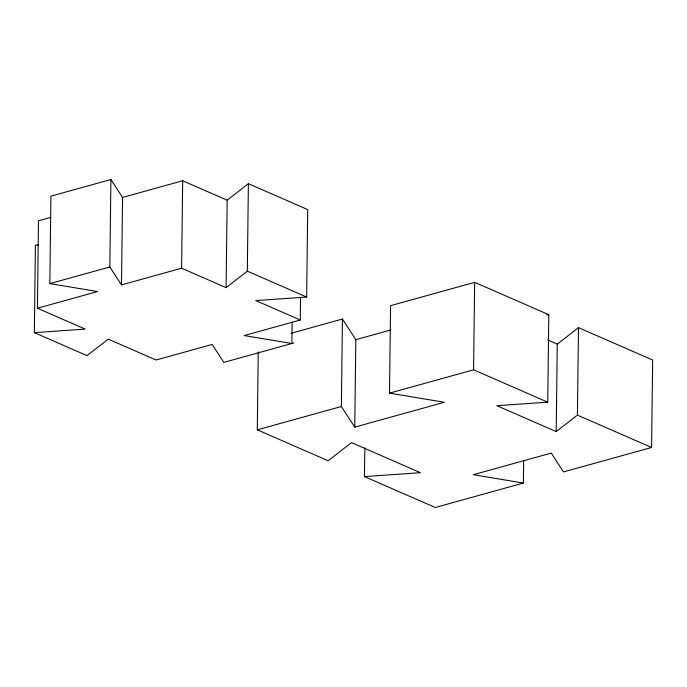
<?xml version="1.0" encoding="UTF-8"?>
<svg xmlns="http://www.w3.org/2000/svg" width="687" height="687" viewBox="0 0 687 687"><rect width="100%" height="100%" fill="white"/><g stroke="black" fill="none" stroke-linecap="round" stroke-linejoin="round"><path stroke-width="1.03" d="M293.89 342.942L223.816 362.392L212.171 344.445L156.086 360.014L108.263 339.155L87.051 355.626L34.35 332.637L35.415 245.173L38.601 244.958M34.35 332.637L85.231 329.099L37.416 308.24L38.481 220.785L50.709 217.384M37.416 308.24L97.528 291.554L49.842 283.611L50.907 196.156L110.908 179.505L122.552 197.444L121.487 284.907L181.6 268.222L226.1 287.638L247.32 271.159L248.385 183.704L307.716 209.587L306.651 297.05L255.77 300.58L300.271 319.996L300.545 297.6M121.487 284.907L109.843 266.96L110.908 179.505M181.6 268.222L182.673 180.767L122.552 197.444M226.1 287.638L227.174 200.175L248.385 183.704M364.797 447.787L364.445 476.589L420.418 472.699L351.478 442.626L328.146 460.745L257.29 429.839L258.243 351.976M292.138 322.169L291.881 343.5L244.186 335.565L300.271 319.996M523.674 460.651L523.4 483.047L473.326 474.708L551.249 453.077L563.477 471.926L651.585 447.469L652.65 360.014L578.48 327.656L577.415 415.111L556.204 431.591L496.864 405.699L547.745 402.17L548.81 314.706L474.648 282.348L390.577 305.681L389.503 393.144L444.352 402.273L354.758 427.142L341.37 406.506L342.435 319.043L291.168 333.272M354.758 427.142L355.823 339.679L342.435 319.043M547.745 402.17L473.575 369.812L474.648 282.348M556.204 431.591L557.269 344.127L578.48 327.656M49.842 283.611L109.843 266.96M355.823 339.679L390.834 329.966M257.29 429.839L341.37 406.506M389.503 393.144L473.575 369.812M523.4 483.047L435.3 507.495L364.445 476.589M546.697 314.861L548.81 314.706M182.673 180.767L227.174 200.175M547.539 339.885L557.269 344.127M577.415 415.111L651.585 447.469M247.32 271.159L306.651 297.05"/></g></svg>
